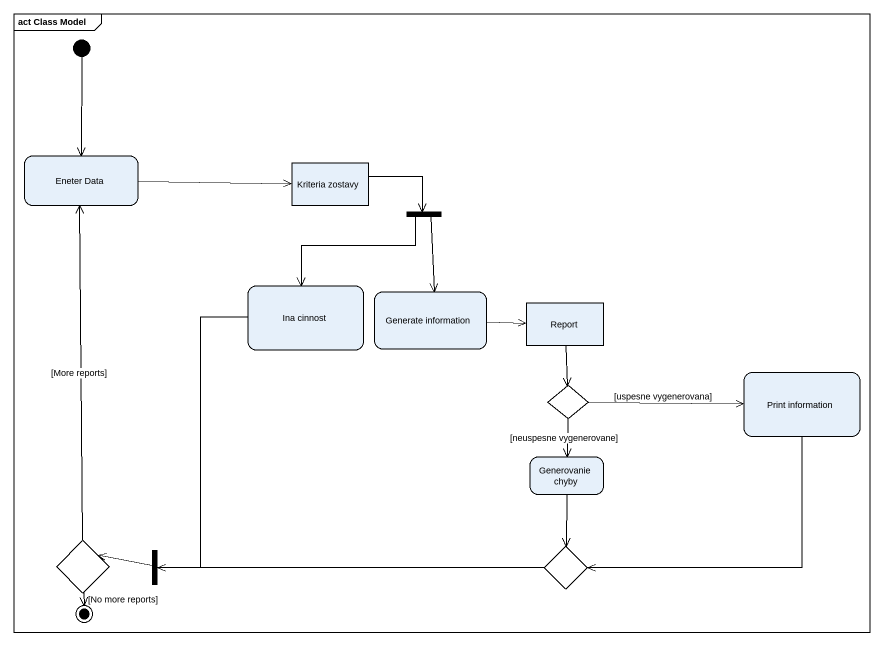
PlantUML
@startuml
mainframe act Class Model
hide empty description
state "Eneter Data" as Eneter_Data
state "Kriteria zostavy" as Kriteria_zostavy <<object>>
state fork1 <<fork>>
state "Ina cinnost" as Ina_cinnost
state "Generate information" as Generate_information
state Report <<object>>
state choice1 <<choice>>
state "Print information" as Print_information
state "Generovanie chyby" as Generovanie_chyby
state choice2 <<choice>>
state fork2 <<join>>
state choice3 <<choice>>
[*] --> Eneter_Data
Eneter_Data -right-> Kriteria_zostavy
Kriteria_zostavy -right-> fork1
fork1 --> Ina_cinnost
fork1 --> Generate_information
Ina_cinnost --> fork2
Generate_information -right-> Report
Report --> choice1
choice1 -right-> Print_information : [uspesne vygenerovana]
choice1 --> Generovanie_chyby : [neuspesne vygenerovane]
Print_information --> choice3
Generovanie_chyby --> choice3
choice2 -up-> Eneter_Data : [More reports]
fork2 -left-> choice2
choice3 -left-> fork2
choice2 --> [*] : [No more reports]
@enduml
